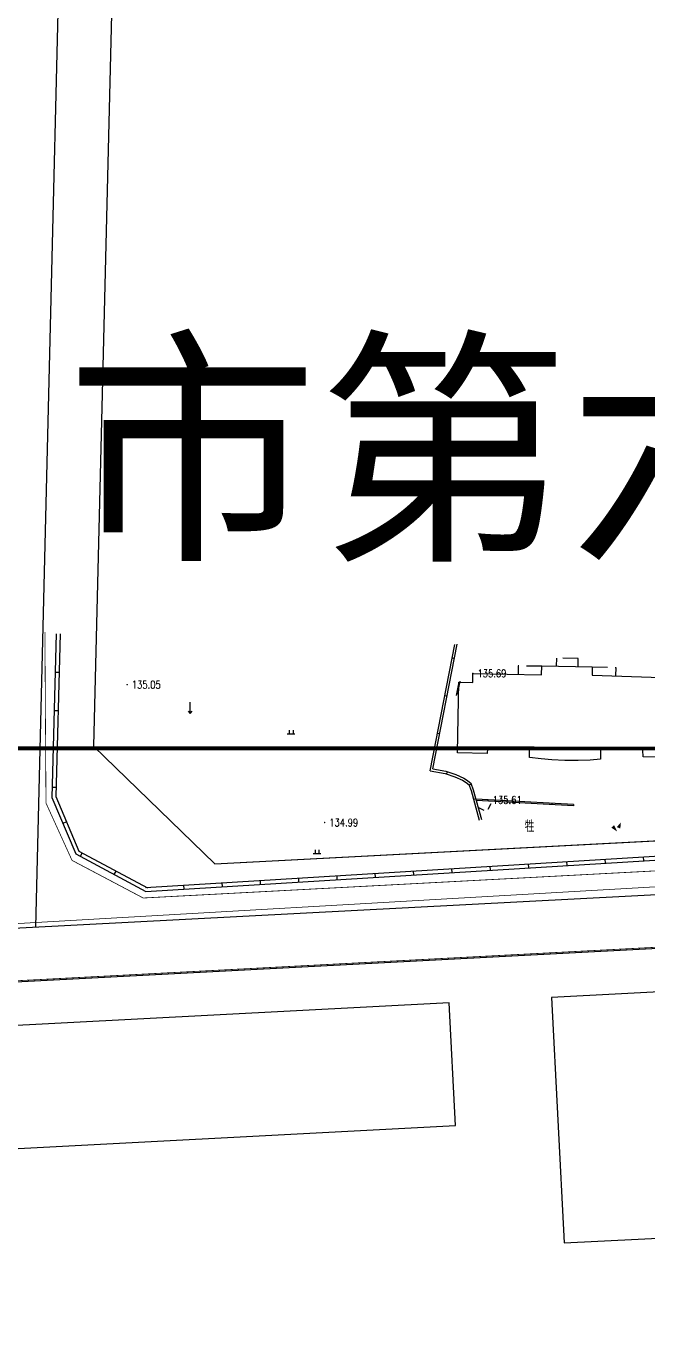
# Model space of a CAD drawing. Extents: x 529262 to 576451, y 2694391 to 2717535.
# Drawn here: x 563989.4 to 564070.3, y 2710323.9 to 2710493.2 of the extents above; entities that cross this region are included whole.
import ezdxf
from ezdxf.enums import TextEntityAlignment as Align
from ezdxf.xclip import XClip

# ---------------------------------------------------------------- set-up
doc = ezdxf.new("R2010")
doc.units = 0
doc.header["$XCLIPFRAME"] = 0
doc.linetypes.add('ACAD_ISO12W100', pattern=[22, 12, -3, 0.5, -3, 0.5, -3])
doc.linetypes.add('X5', pattern=[3, 2, -1])
for name, color, linetype in [('a红线图', 1, 'Continuous'), ('DLDW', 8, 'Continuous'), ('DLSS', 4, 'Continuous'), ('DMTZ', 8, 'Continuous'), ('GCD', 8, 'Continuous'), ('GXYZ', 8, 'Continuous'), ('JMD', 8, 'Continuous'), ('PP-COM', 7, 'Continuous'), ('RD-中线', 40, 'Continuous'), ('RD-红线', 7, 'Continuous'), ('ZBTZ', 8, 'Continuous')]:
    doc.layers.add(name, color=color, linetype=linetype)
doc.layers.add('控制界线1', color=30, linetype='ACAD_ISO12W100', lineweight=35)
doc.styles.add('HZ', font='rs.shx', dxfattribs={"width": 0.8, "bigfont": 'hztxt.shx'})
doc.styles.add('STYLE8', font='simhei.ttf')

# ---------------------------------------------------------------- blocks, each defined once
blk = doc.blocks.new('A$C19FD0107')
at = {"layer": 'RD-中线', "color": 8, "linetype": 'Continuous', "flags": 128}
for points in [[(-7002.39, 16189.92), (-7007.38, 15985.17)], [(-7133.17, 15978.58), (-6798.56, 15996.11)]]:
    blk.add_lwpolyline(points, dxfattribs=at)
at = {"layer": 'RD-红线', "color": 8, "linetype": 'Continuous', "flags": 128}
for points in [[(-6996.01, 16164.43), (-6997.53, 16102.35)], [(-6997.53, 16102.35), (-6999.81, 16008.75)], [(-6984.03, 15993.4), (-6830.15, 16001.46)], [(-6984.03, 15993.4), (-6833.26, 16001.3)], [(-7104.57, 15973.06), (-6832.53, 15987.32)]]:
    blk.add_lwpolyline(points, dxfattribs=at)
at = {"layer": 'RD-红线', "color": 8}
blk.add_lwpolyline([(-6999.81, 16008.75), (-6984.03, 15993.4, 0.436868)], format="xyb", dxfattribs=at)
blk = doc.blocks.new('gc120')
at = {"color": 8}
for p, q in [((-0.5, 0.6), (0, 0)), ((0, 0), (0, 3)), ((0, 0), (0.5, 0.6))]:
    blk.add_line(p, q, dxfattribs=at)
blk = doc.blocks.new('gc119')
at = {"color": 8}
for p, q in [((-1, 0), (1, 0)), ((-0.5, 1), (-0.5, 0)), ((0.5, 1), (0.5, 0))]:
    blk.add_line(p, q, dxfattribs=at)
blk = doc.blocks.new('gc090')
at = {"color": 8}
for points in [[(-1.02, 0.41, 1, 0, 0), (0.15, -0.9, 0, 0, 0)], [(1.07, 1.45, 0, 1, 0), (0.52, 0.05, 1, 1, 0)]]:
    blk.add_lwpolyline(points, format="xyseb", dxfattribs=at)
blk = doc.blocks.new('GC200')
at = {"linetype": 'Continuous', "const_width": 0.2, "flags": 128}
blk.add_lwpolyline([(-0.1, 0, 1), (0.1, 0, 1)], format="xyb", close=True, dxfattribs=at)
blk = doc.blocks.new('gc013c')
at = {"linetype": 'Continuous'}
blk.add_line((0.5, 0), (4, 0), dxfattribs=at)
at = {"linetype": 'Continuous', "const_width": 0.15, "flags": 128}
blk.add_lwpolyline([(3.775, 0, 1), (3.925, 0, 1)], format="xyb", close=True, dxfattribs=at)

msp = doc.modelspace()

# ---------------------------------------------------------------- linework, layer by layer
at = {"const_width": 0.5}
msp.add_lwpolyline([(563606.548, 2710897.61), (563454.196, 2710897.56), (563454.418, 2710327.012), (563986.146, 2710327.13), (563986.081, 2710399.056), (564231.875, 2710399.045), (564231.655, 2710837.782), (563606.85, 2710834.954), (563606.548, 2710897.61)], dxfattribs=at)
at = {"layer": 'a红线图', "color": 8, "lineweight": 0}
msp.add_lwpolyline([(564176.809, 2710498.669), (564180.652, 2710483.38), (564184.22, 2710474.338), (564192.884, 2710463.54), (564198.448, 2710460.832), (564173.981, 2710386.935), (563873.709, 2710369.644), (563870.884, 2710309.766), (563872.16, 2710249.854), (563872.822, 2710194.104)], dxfattribs=at)
msp.add_lwpolyline([(564176.809, 2710498.669), (564180.652, 2710483.38), (564184.22, 2710474.338), (564192.884, 2710463.54), (564198.448, 2710460.832), (564173.981, 2710386.935), (563873.709, 2710369.644), (563870.884, 2710309.766), (563872.16, 2710249.854), (563872.822, 2710194.104)], dxfattribs=at)
at = {"layer": 'DLSS', "linetype": 'Continuous', "const_width": 0.1, "flags": 128}
for points in [[(563991.836, 2710414.235), (563991.977, 2710391.934), (563995.374, 2710384.458), (564004.642, 2710379.558), (564172.02, 2710388.419), (564182.558, 2710395.854), (564191.542, 2710406.254), (564199.838, 2710445.052)], [(563874.649, 2710258.043), (563876.696, 2710347.948), (563891.961, 2710363.73), (564167.614, 2710378.174), (564179.454, 2710364.291), (564179.292, 2710352), (564174.868, 2710336.744)]]:
    msp.add_lwpolyline(points, dxfattribs=at)
at = {"layer": 'JMD', "linetype": 'Continuous'}
for p, q in [((564044.912, 2710410.846), (564045.206, 2710410.788)), ((563993.189, 2710409), (563993.689, 2710408.987)), ((564043.946, 2710405.94), (564044.24, 2710405.882)), ((563993.057, 2710404.002), (563993.557, 2710403.989)), ((564042.98, 2710401.034), (564043.275, 2710400.976)), ((563992.925, 2710399.004), (563993.425, 2710398.991)), ((564044.171, 2710395.739), (564044.268, 2710396.022)), ((563992.793, 2710394.005), (563993.293, 2710393.992)), ((564047.102, 2710394.299), (564047.382, 2710394.407)), ((564047.696, 2710392.453), (564047.985, 2710392.533)), ((564049.915, 2710391.812), (564049.552, 2710391.099)), ((564052.899, 2710392.162), (564052.891, 2710392.012)), ((564057.891, 2710391.882), (564057.883, 2710391.732)), ((564060.718, 2710391.724), (564060.709, 2710391.574)), ((564048.308, 2710391.367), (564049.016, 2710390.994)), ((563994.189, 2710389.297), (563994.65, 2710389.492)), ((563996.46, 2710384.985), (563996.697, 2710385.426)), ((564069.849, 2710384.417), (564069.818, 2710384.916)), ((564069.849, 2710384.417), (564069.818, 2710384.916)), ((564000.867, 2710382.622), (564001.103, 2710383.063)), ((564039.905, 2710382.573), (564039.875, 2710383.072)), ((564039.905, 2710382.573), (564039.875, 2710383.072)), ((564044.896, 2710382.88), (564044.865, 2710383.379)), ((564044.896, 2710382.88), (564044.865, 2710383.379)), ((564049.886, 2710383.187), (564049.856, 2710383.687)), ((564049.886, 2710383.187), (564049.856, 2710383.687)), ((564054.877, 2710383.495), (564054.846, 2710383.994)), ((564054.877, 2710383.495), (564054.846, 2710383.994)), ((564059.867, 2710383.802), (564059.837, 2710384.301)), ((564059.867, 2710383.802), (564059.837, 2710384.301)), ((564064.858, 2710384.109), (564064.827, 2710384.609)), ((564064.858, 2710384.109), (564064.827, 2710384.609)), ((564014.953, 2710381.036), (564014.922, 2710381.535)), ((564014.953, 2710381.036), (564014.922, 2710381.535)), ((564019.943, 2710381.343), (564019.912, 2710381.843)), ((564019.943, 2710381.343), (564019.912, 2710381.843)), ((564024.934, 2710381.651), (564024.903, 2710382.15)), ((564024.934, 2710381.651), (564024.903, 2710382.15)), ((564029.924, 2710381.958), (564029.893, 2710382.457)), ((564029.924, 2710381.958), (564029.893, 2710382.457)), ((564034.915, 2710382.265), (564034.884, 2710382.765)), ((564034.915, 2710382.265), (564034.884, 2710382.765)), ((564009.962, 2710380.729), (564009.931, 2710381.228)), ((564009.962, 2710380.729), (564009.931, 2710381.228))]:
    msp.add_line(p, q, dxfattribs=at)
at = {"layer": 'JMD', "linetype": 'Continuous', "flags": 128}
for points in [[(564004.941, 2710380.921), (564079.044, 2710385.484), (564128.215, 2710389.593), (564133.766, 2710399.396), (564173.076, 2710401.715), (564180.571, 2710406.637), (564185.862, 2710447.088), (564185.306, 2710448.633)], [(564004.971, 2710380.422), (564079.08, 2710384.985), (564128.52, 2710389.117), (564134.067, 2710398.913), (564173.239, 2710401.223), (564181.037, 2710406.345), (564186.373, 2710447.143), (564185.776, 2710448.802)], [(563993.321, 2710413.998), (563992.758, 2710392.672), (563995.887, 2710385.293), (564004.971, 2710380.422)], [(563993.821, 2710413.985), (563993.261, 2710392.768), (563996.278, 2710385.65), (564005.208, 2710380.862)], [(564042.015, 2710396.128), (564045.258, 2710412.605)], [(564042.369, 2710396.374), (564045.568, 2710412.627)], [(564042.015, 2710396.128), (564043.977, 2710395.805), (564045.247, 2710395.369), (564046.251, 2710394.914), (564046.706, 2710394.611), (564047.102, 2710394.299)], [(564042.369, 2710396.374), (564044.051, 2710396.097), (564045.358, 2710395.648), (564046.397, 2710395.178), (564046.883, 2710394.854), (564047.352, 2710394.483)], [(564048.473, 2710389.647), (564047.399, 2710393.527), (564047.102, 2710394.299)], [(564048.761, 2710389.73), (564047.684, 2710393.621), (564047.352, 2710394.483)]]:
    msp.add_lwpolyline(points, dxfattribs=at)
at = {"layer": 'JMD', "linetype": 'X5'}
for points in [[(564061.301, 2710409.728), (564061.322, 2710410.776), (564058.474, 2710410.816), (564058.453, 2710409.785)], [(564056.566, 2710409.752), (564053.514, 2710409.814), (564053.491, 2710408.71)], [(564063.134, 2710409.691), (564066.227, 2710409.613), (564066.188, 2710408.501)], [(564064.242, 2710398.863), (564064.231, 2710397.669), (564062.88, 2710397.543), (564061.305, 2710397.464), (564059.586, 2710397.461), (564057.888, 2710397.544), (564056.496, 2710397.676), (564054.981, 2710397.885), (564054.991, 2710398.949)]]:
    msp.add_lwpolyline(points, dxfattribs=at)
at = {"layer": 'JMD', "linetype": 'Continuous', "elevation": -529.258, "flags": 128}
msp.add_lwpolyline([(564077.27, 2710397.772), (564069.788, 2710397.947), (564069.758, 2710398.811), (564049.507, 2710399), (564049.475, 2710398.393), (564045.601, 2710398.485), (564045.769, 2710407.666), (564047.572, 2710407.63), (564047.596, 2710408.829), (564056.543, 2710408.649), (564056.566, 2710409.823), (564063.134, 2710409.691), (564063.12, 2710408.608), (564072.104, 2710408.296)], dxfattribs=at)
at = {"layer": 'JMD', "linetype": 'Continuous'}
for points in [[(564063.134, 2710409.691), (564063.12, 2710408.608)], [(564060.718, 2710391.724), (564048.012, 2710392.435)], [(564060.709, 2710391.574), (564048.054, 2710392.282)]]:
    msp.add_lwpolyline(points, dxfattribs=at)
at = {"layer": 'JMD', "linetype": 'Continuous', "flags": 128}
for points in [[(564057.817, 2710366.572), (564059.491, 2710334.616), (564168.178, 2710340.014), (564166.449, 2710372.264)], [(564045.329, 2710349.896), (564044.491, 2710365.874), (563903.585, 2710358.49), (563888.32, 2710342.708), (563886.274, 2710252.803), (563899.986, 2710242.044), (563982.044, 2710241.928), (563982.066, 2710257.928), (563902.403, 2710258.317), (563904.174, 2710336.084), (563910.709, 2710342.841)]]:
    msp.add_lwpolyline(points, close=True, dxfattribs=at)

# ---------------------------------------------------------------- block references
at = {"layer": 'DMTZ', "linetype": 'Continuous', "xscale": 0.5, "yscale": 0.5}
msp.add_blockref('gc090', (564066.321, 2710388.679), dxfattribs=at)
at = {"layer": 'GCD', "linetype": 'Continuous'}
ref = msp.add_blockref('GC200', (564047.596, 2710408.829, 135.692), dxfattribs=dict(at, xscale=0.5, yscale=0.5))
ref.add_attrib('height', '135.69', dxfattribs={"linetype": 'Continuous', "height": 1, "style": 'HZ', "width": 0.8}).set_placement((564048.196, 2710408.829, 135.692), align=Align.MIDDLE_LEFT)
ref = msp.add_blockref('GC200', (564002.559, 2710407.366, 135.05), dxfattribs=dict(at, xscale=0.5, yscale=0.5))
ref.add_attrib('height', '135.05', dxfattribs={"linetype": 'Continuous', "height": 1, "style": 'HZ', "width": 0.8}).set_placement((564003.159, 2710407.366, 135.05), align=Align.MIDDLE_LEFT)
ref = msp.add_blockref('GC200', (564049.584, 2710392.347, 135.613), dxfattribs=dict(at, xscale=0.5, yscale=0.5))
ref.add_attrib('height', '135.61', dxfattribs={"linetype": 'Continuous', "height": 1, "style": 'HZ', "width": 0.8}).set_placement((564050.184, 2710392.347, 135.613), align=Align.MIDDLE_LEFT)
ref = msp.add_blockref('GC200', (564028.281, 2710389.394, 134.988), dxfattribs=dict(at, xscale=0.5, yscale=0.5))
ref.add_attrib('height', '134.99', dxfattribs={"linetype": 'Continuous', "height": 1, "style": 'HZ', "width": 0.8}).set_placement((564028.881, 2710389.394, 134.988), align=Align.MIDDLE_LEFT)
at = {"layer": 'GXYZ', "linetype": 'Continuous', "xscale": 0.5000000001449203, "yscale": 0.5000000001449203, "zscale": 0.5000000001449203, "rotation": 258.3894079729283}
for p in [(564045.819, 2710407.911, 135.694), (564045.964, 2710408.075, -13.307)]:
    msp.add_blockref('gc013c', p, dxfattribs=at)
at = {"layer": 'PP-COM'}
ref = msp.add_blockref('A$C19FD0107', (570997.993, 2694390.603), dxfattribs=at)
XClip(ref).set_block_clipping_path([(-9366.4383134884, 14428.6043910822), (-3328.4480743363, 17452.7484863754)])
at = {"layer": 'ZBTZ', "linetype": 'Continuous', "xscale": 0.5, "yscale": 0.5}
for name, p in [('gc120', (564010.76, 2710403.595)), ('gc119', (564023.91, 2710400.945)), ('gc119', (564027.276, 2710385.356))]:
    msp.add_blockref(name, p, dxfattribs=at)

# ---------------------------------------------------------------- texts
at = {"layer": 'DLDW', "linetype": 'Continuous', "style": 'HZ', "width": 0.8}
msp.add_text('牲', height=1.5, dxfattribs=at).set_placement((564054.979, 2710389.004), align=Align.MIDDLE)
at = {"layer": '控制界线1', "color": 7, "linetype": 'ByBlock', "lineweight": 20, "insert": (563994.66, 2710450.026, 2594.649), "char_height": 20, "attachment_point": 1, "line_spacing_factor": 0.8, "style": 'STYLE8'}
msp.add_mtext('{\\H1.2x;市第六小学\\H0.6667x;\\P                                 \\H0.7498x;                          }', dxfattribs=at)
msp.add_mtext('{\\H1.2x;市第六小学\\H0.6667x;\\P                                 \\H0.7498x;                          }', dxfattribs=at)
msp.add_mtext('{\\H1.2x;市第六小学\\H0.6667x;\\P                                 \\H0.7498x;                          }', dxfattribs=at)

doc.saveas('drawing.dxf')
